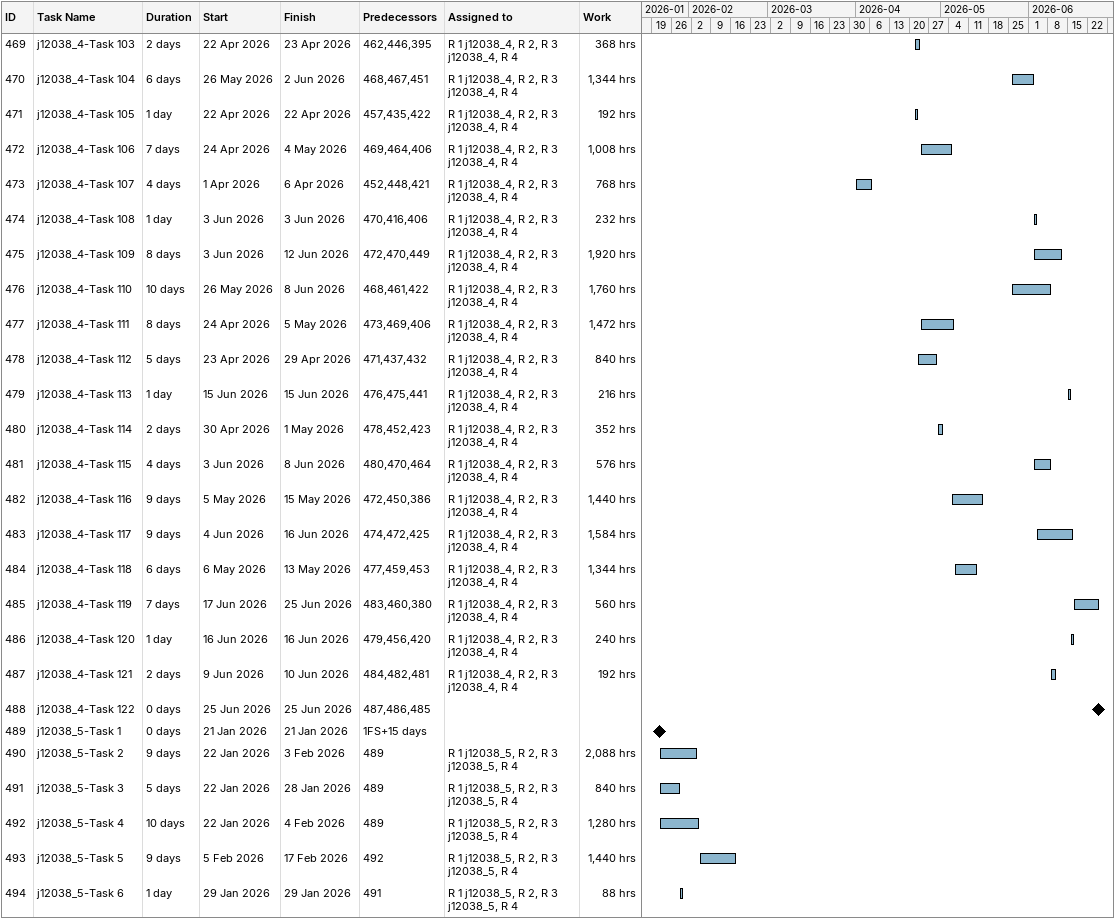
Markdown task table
| ID | Task | Duration | Start | Finish | Predecessors | Resources | Work (h) |
|---|---|---|---|---|---|---|---|
| 469 | j12038_4-Task 103 | 2d | 2026-04-22 | 2026-04-23 | 462, 446, 395 | R 1 j12038_4, R 2, R 3 j12038_4, R 4 | 368 |
| 470 | j12038_4-Task 104 | 6d | 2026-05-26 | 2026-06-02 | 468, 467, 451 | R 1 j12038_4, R 2, R 3 j12038_4, R 4 | 1344 |
| 471 | j12038_4-Task 105 | 1d | 2026-04-22 | 2026-04-22 | 457, 435, 422 | R 1 j12038_4, R 2, R 3 j12038_4, R 4 | 192 |
| 472 | j12038_4-Task 106 | 7d | 2026-04-24 | 2026-05-04 | 469, 464, 406 | R 1 j12038_4, R 2, R 3 j12038_4, R 4 | 1008 |
| 473 | j12038_4-Task 107 | 4d | 2026-04-01 | 2026-04-06 | 452, 448, 421 | R 1 j12038_4, R 2, R 3 j12038_4, R 4 | 768 |
| 474 | j12038_4-Task 108 | 1d | 2026-06-03 | 2026-06-03 | 470, 416, 406 | R 1 j12038_4, R 2, R 3 j12038_4, R 4 | 232 |
| 475 | j12038_4-Task 109 | 8d | 2026-06-03 | 2026-06-12 | 472, 470, 449 | R 1 j12038_4, R 2, R 3 j12038_4, R 4 | 1920 |
| 476 | j12038_4-Task 110 | 10d | 2026-05-26 | 2026-06-08 | 468, 461, 422 | R 1 j12038_4, R 2, R 3 j12038_4, R 4 | 1760 |
| 477 | j12038_4-Task 111 | 8d | 2026-04-24 | 2026-05-05 | 473, 469, 406 | R 1 j12038_4, R 2, R 3 j12038_4, R 4 | 1472 |
| 478 | j12038_4-Task 112 | 5d | 2026-04-23 | 2026-04-29 | 471, 437, 432 | R 1 j12038_4, R 2, R 3 j12038_4, R 4 | 840 |
| 479 | j12038_4-Task 113 | 1d | 2026-06-15 | 2026-06-15 | 476, 475, 441 | R 1 j12038_4, R 2, R 3 j12038_4, R 4 | 216 |
| 480 | j12038_4-Task 114 | 2d | 2026-04-30 | 2026-05-01 | 478, 452, 423 | R 1 j12038_4, R 2, R 3 j12038_4, R 4 | 352 |
| 481 | j12038_4-Task 115 | 4d | 2026-06-03 | 2026-06-08 | 480, 470, 464 | R 1 j12038_4, R 2, R 3 j12038_4, R 4 | 576 |
| 482 | j12038_4-Task 116 | 9d | 2026-05-05 | 2026-05-15 | 472, 450, 386 | R 1 j12038_4, R 2, R 3 j12038_4, R 4 | 1440 |
| 483 | j12038_4-Task 117 | 9d | 2026-06-04 | 2026-06-16 | 474, 472, 425 | R 1 j12038_4, R 2, R 3 j12038_4, R 4 | 1584 |
| 484 | j12038_4-Task 118 | 6d | 2026-05-06 | 2026-05-13 | 477, 459, 453 | R 1 j12038_4, R 2, R 3 j12038_4, R 4 | 1344 |
| 485 | j12038_4-Task 119 | 7d | 2026-06-17 | 2026-06-25 | 483, 460, 380 | R 1 j12038_4, R 2, R 3 j12038_4, R 4 | 560 |
| 486 | j12038_4-Task 120 | 1d | 2026-06-16 | 2026-06-16 | 479, 456, 420 | R 1 j12038_4, R 2, R 3 j12038_4, R 4 | 240 |
| 487 | j12038_4-Task 121 | 2d | 2026-06-09 | 2026-06-10 | 484, 482, 481 | R 1 j12038_4, R 2, R 3 j12038_4, R 4 | 192 |
| 488 | j12038_4-Task 122 | 0d | 2026-06-25 | 2026-06-25 | 487, 486, 485 |  |  |
| 489 | j12038_5-Task 1 | 0d | 2026-01-21 | 2026-01-21 | 1FS+15d |  |  |
| 490 | j12038_5-Task 2 | 9d | 2026-01-22 | 2026-02-03 | 489 | R 1 j12038_5, R 2, R 3 j12038_5, R 4 | 2088 |
| 491 | j12038_5-Task 3 | 5d | 2026-01-22 | 2026-01-28 | 489 | R 1 j12038_5, R 2, R 3 j12038_5, R 4 | 840 |
| 492 | j12038_5-Task 4 | 10d | 2026-01-22 | 2026-02-04 | 489 | R 1 j12038_5, R 2, R 3 j12038_5, R 4 | 1280 |
| 493 | j12038_5-Task 5 | 9d | 2026-02-05 | 2026-02-17 | 492 | R 1 j12038_5, R 2, R 3 j12038_5, R 4 | 1440 |
| 494 | j12038_5-Task 6 | 1d | 2026-01-29 | 2026-01-29 | 491 | R 1 j12038_5, R 2, R 3 j12038_5, R 4 | 88 |
